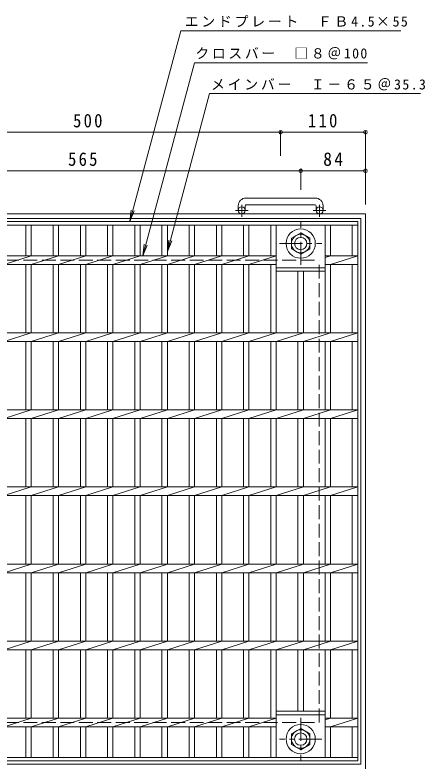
# Model space of a CAD drawing. Units: millimetres at full size, sheet at 1:6. Extents: x -1016 to 1058, y -823 to 787.
# Drawn here: x -477 to 55, y -186 to 787 of the extents above; entities that cross this region are included whole.
import ezdxf

# ---------------------------------------------------------------- set-up
doc = ezdxf.new("R2010")
doc.units = ezdxf.units.MM
doc.header["$LTSCALE"] = 6
doc.header["$PDMODE"] = 32
doc.header["$PDSIZE"] = 4.8
doc.linetypes.add('CHAIN1', pattern=[8, 5, -1, 1, -1])
doc.linetypes.add('DASHED3', pattern=[4, 3, -1])
for name, color, linetype, lineweight in [('E-1', 2, 'Continuous', 9), ('E-2', 3, 'Continuous', 9), ('E-4', 7, 'Continuous', 9), ('E-5', 7, 'Continuous', 9)]:
    doc.layers.add(name, color=color, linetype=linetype, lineweight=lineweight)
doc.styles.add('ＭＳ ゴシック', font='')
doc.styles.get('ＭＳ ゴシック').set_extended_font_data('MS Gothic')

msp = doc.modelspace()

# ---------------------------------------------------------------- linework, layer by layer
at = {"layer": 'E-1'}
for p, q in [((-87.288, 549.813), (-177.288, 549.813)), ((-187.288, 539.814), (-187.288, 533.714)), ((-178.288, 539.814), (-178.288, 533.714)), ((-177.288, 540.814), (-87.288, 540.814)), ((-86.288, 539.814), (-86.288, 533.714)), ((-77.288, 539.814), (-77.288, 533.714)), ((-742.288, 529.214), (-22.288, 529.214)), ((-22.288, -190.786), (-22.288, 529.214)), ((-736.288, 523.213), (-28.288, 523.213)), ((-28.288, 523.213), (-28.288, -184.786)), ((-736.288, -184.786), (-28.288, -184.786))]:
    msp.add_line(p, q, dxfattribs=at)
at = {"layer": 'E-1', "linetype": 'CHAIN1'}
for p, q in [((-182.788, 525.606), (-182.788, 541.204)), ((-81.788, 525.606), (-81.788, 541.204)), ((-174.625, 533.714), (-191.032, 533.714)), ((-73.625, 533.714), (-90.032, 533.714)), ((-106.288, 463.077), (-106.288, 518.351)), ((-133.924, 490.714), (-78.651, 490.714)), ((-106.288, -124.65), (-106.288, -179.923)), ((-78.651, -152.287), (-133.925, -152.287))]:
    msp.add_line(p, q, dxfattribs=at)
at = {"layer": 'E-1', "linetype": 'DASHED3'}
for p, q in [((-682.288, 469.214), (-82.288, 469.214)), ((-82.288, -130.787), (-82.288, 469.214)), ((-682.288, -130.787), (-82.288, -130.787))]:
    msp.add_line(p, q, dxfattribs=at)
at = {"layer": 'E-1'}
for points in [[(-94.288, 497.642), (-94.288, 483.785), (-106.288, 476.857), (-118.288, 483.785), (-118.288, 497.642), (-106.288, 504.57)], [(-118.288, -159.214), (-118.288, -145.358), (-106.288, -138.429), (-94.288, -145.358), (-94.288, -159.214), (-106.288, -166.143)]]:
    msp.add_lwpolyline(points, close=True, dxfattribs=at)
for centre, radius in [((-182.788, 533.714), 4.5), ((-81.788, 533.714), 4.5), ((-106.288, 490.714), 19), ((-106.288, 490.714), 12), ((-106.288, 490.714), 8), ((-106.288, -152.287), 19), ((-106.288, -152.287), 12), ((-106.288, -152.287), 8)]:
    msp.add_circle(centre, radius, dxfattribs=at)
for centre, radius, start, end in [((-177.288, 539.814), 10, 90, 180), ((-87.288, 539.814), 10, 0, 90), ((-177.288, 539.814), 1, 90, 180), ((-87.288, 539.814), 1, 0, 90)]:
    msp.add_arc(centre, radius, start, end, dxfattribs=at)
at = {"layer": 'E-2'}
for p, q in [((-732.288, 519.214), (-32.288, 519.214)), ((-32.288, -180.786), (-32.288, 519.214)), ((-732.288, 514.714), (-32.288, 514.714)), ((-462.987, 474.863), (-462.987, 514.714)), ((-455.987, 474.863), (-455.987, 514.714)), ((-427.587, 474.863), (-427.587, 514.714)), ((-420.587, 474.863), (-420.587, 514.714)), ((-392.287, 474.863), (-392.287, 514.714)), ((-385.287, 474.863), (-385.287, 514.714)), ((-356.988, 474.863), (-356.988, 514.714)), ((-349.988, 474.863), (-349.988, 514.714)), ((-321.688, 474.863), (-321.688, 514.714)), ((-314.688, 474.863), (-314.688, 514.714)), ((-286.387, 474.863), (-286.387, 514.714)), ((-279.388, 474.863), (-279.388, 514.714)), ((-251.088, 474.863), (-251.088, 514.714)), ((-244.088, 474.863), (-244.088, 514.714)), ((-215.688, 474.863), (-215.688, 514.714)), ((-208.688, 474.863), (-208.688, 514.714)), ((-180.388, 474.863), (-180.388, 514.714)), ((-173.388, 474.863), (-173.388, 514.714)), ((-145.088, 474.863), (-145.088, 514.714)), ((-138.088, 374.863), (-138.088, 514.714)), ((-74.488, 374.863), (-74.488, 514.714)), ((-67.488, 474.863), (-67.488, 514.714)), ((-39.288, 474.863), (-39.288, 514.714)), ((-639.487, 474.863), (-138.091, 474.863)), ((-491.288, 463.564), (-455.988, 474.864)), ((-455.988, 463.564), (-420.588, 474.864)), ((-420.589, 463.564), (-385.289, 474.864)), ((-385.289, 463.564), (-349.989, 474.864)), ((-349.989, 463.564), (-314.689, 474.864)), ((-314.689, 463.564), (-279.389, 474.864)), ((-279.389, 463.564), (-244.089, 474.864)), ((-244.089, 463.564), (-208.69, 474.864)), ((-208.69, 463.564), (-173.39, 474.864)), ((-173.39, 463.564), (-138.091, 474.863)), ((-74.488, 472.624), (-67.489, 474.864)), ((-74.488, 474.863), (-32.288, 474.863)), ((-67.488, 463.563), (-32.288, 474.863)), ((-639.487, 463.563), (-138.088, 463.563)), ((-462.987, 374.863), (-462.987, 463.563)), ((-455.987, 374.863), (-455.987, 463.563)), ((-427.587, 374.863), (-427.587, 463.563)), ((-420.587, 374.863), (-420.587, 463.563)), ((-392.287, 374.863), (-392.287, 463.563)), ((-385.287, 374.863), (-385.287, 463.563)), ((-356.988, 374.863), (-356.988, 463.563)), ((-349.988, 374.863), (-349.988, 463.563)), ((-321.688, 374.863), (-321.688, 463.563)), ((-314.688, 374.863), (-314.688, 463.563)), ((-286.387, 374.863), (-286.387, 463.563)), ((-279.388, 374.863), (-279.388, 463.563)), ((-251.088, 374.863), (-251.088, 463.563)), ((-244.088, 374.863), (-244.088, 463.563)), ((-215.688, 374.863), (-215.688, 463.563)), ((-208.688, 374.863), (-208.688, 463.563)), ((-180.388, 374.863), (-180.388, 463.563)), ((-173.388, 374.863), (-173.388, 463.563)), ((-145.088, 374.863), (-145.088, 463.563)), ((-74.488, 459.214), (-138.088, 459.214)), ((-74.488, 463.563), (-32.288, 463.563)), ((-67.488, 374.863), (-67.488, 463.563)), ((-39.288, 374.863), (-39.288, 463.563)), ((-138.092, 457.063), (-138.088, 457.065)), ((-74.488, 454.714), (-138.088, 454.714)), ((-109.788, 374.863), (-109.788, 454.714)), ((-102.788, 374.863), (-102.788, 454.714)), ((-732.288, 374.863), (-32.288, 374.863)), ((-491.288, 363.564), (-455.988, 374.864)), ((-455.988, 363.564), (-420.588, 374.864)), ((-420.589, 363.564), (-385.289, 374.864)), ((-385.289, 363.564), (-349.989, 374.864)), ((-349.989, 363.564), (-314.689, 374.864)), ((-314.689, 363.564), (-279.389, 374.864)), ((-279.389, 363.564), (-244.089, 374.864)), ((-244.089, 363.564), (-208.69, 374.864)), ((-208.69, 363.564), (-173.39, 374.864)), ((-173.39, 363.564), (-138.088, 374.864)), ((-138.089, 363.564), (-102.788, 374.864)), ((-102.79, 363.564), (-67.489, 374.864)), ((-67.488, 363.563), (-32.288, 374.863)), ((-732.288, 363.563), (-32.288, 363.563)), ((-462.987, 274.864), (-462.987, 363.563)), ((-455.987, 274.864), (-455.987, 363.563)), ((-427.587, 274.864), (-427.587, 363.563)), ((-420.587, 274.864), (-420.587, 363.563)), ((-392.287, 274.864), (-392.287, 363.563)), ((-385.287, 274.864), (-385.287, 363.563)), ((-356.988, 274.864), (-356.988, 363.563)), ((-349.988, 274.864), (-349.988, 363.563)), ((-321.688, 274.864), (-321.688, 363.563)), ((-314.688, 274.864), (-314.688, 363.563)), ((-286.387, 274.864), (-286.387, 363.563)), ((-279.388, 274.864), (-279.388, 363.563)), ((-251.088, 274.864), (-251.088, 363.563)), ((-244.088, 274.864), (-244.088, 363.563)), ((-215.688, 274.864), (-215.688, 363.563)), ((-208.688, 274.864), (-208.688, 363.563)), ((-180.388, 274.864), (-180.388, 363.563)), ((-173.388, 274.864), (-173.388, 363.563)), ((-145.088, 274.864), (-145.088, 363.563)), ((-138.088, 274.864), (-138.088, 363.563)), ((-109.788, 274.864), (-109.788, 363.563)), ((-102.788, 274.864), (-102.788, 363.563)), ((-74.488, 274.864), (-74.488, 363.563)), ((-67.488, 274.864), (-67.488, 363.563)), ((-39.288, 274.864), (-39.288, 363.563)), ((-732.288, 274.864), (-32.288, 274.864)), ((-491.288, 263.564), (-455.988, 274.864)), ((-455.988, 263.564), (-420.588, 274.864)), ((-420.589, 263.564), (-385.289, 274.864)), ((-385.289, 263.564), (-349.989, 274.864)), ((-349.989, 263.564), (-314.689, 274.864)), ((-314.689, 263.564), (-279.389, 274.864)), ((-279.389, 263.564), (-244.089, 274.864)), ((-244.089, 263.564), (-208.69, 274.864)), ((-208.69, 263.564), (-173.39, 274.864)), ((-173.39, 263.564), (-138.088, 274.864)), ((-138.089, 263.564), (-102.788, 274.864)), ((-102.79, 263.564), (-67.489, 274.864)), ((-67.484, 263.564), (-32.288, 274.864)), ((-732.288, 263.564), (-32.288, 263.564)), ((-462.987, 174.863), (-462.987, 263.564)), ((-455.987, 174.863), (-455.987, 263.564)), ((-427.587, 174.863), (-427.587, 263.564)), ((-420.587, 174.863), (-420.587, 263.564)), ((-392.287, 174.863), (-392.287, 263.564)), ((-385.287, 174.863), (-385.287, 263.564)), ((-356.988, 174.863), (-356.988, 263.564)), ((-349.988, 174.863), (-349.988, 263.564)), ((-321.688, 174.863), (-321.688, 263.564)), ((-314.688, 174.863), (-314.688, 263.564)), ((-286.387, 174.863), (-286.387, 263.564)), ((-279.388, 174.863), (-279.388, 263.564)), ((-251.088, 174.863), (-251.088, 263.564)), ((-244.088, 174.863), (-244.088, 263.564)), ((-215.688, 174.863), (-215.688, 263.564)), ((-208.688, 174.863), (-208.688, 263.564)), ((-180.388, 174.863), (-180.388, 263.564)), ((-173.388, 174.863), (-173.388, 263.564)), ((-145.088, 174.863), (-145.088, 263.564)), ((-138.088, 174.863), (-138.088, 263.564)), ((-109.788, 174.863), (-109.788, 263.564)), ((-102.788, 174.863), (-102.788, 263.564)), ((-74.488, 174.863), (-74.488, 263.564)), ((-67.488, 174.863), (-67.488, 263.564)), ((-39.288, 174.863), (-39.288, 263.564)), ((-732.288, 174.863), (-32.288, 174.863)), ((-491.288, 163.565), (-455.988, 174.864)), ((-455.988, 163.565), (-420.588, 174.864)), ((-420.589, 163.565), (-385.289, 174.864)), ((-385.289, 163.565), (-349.989, 174.864)), ((-349.989, 163.565), (-314.689, 174.864)), ((-314.689, 163.565), (-279.389, 174.864)), ((-279.389, 163.565), (-244.089, 174.864)), ((-244.089, 163.565), (-208.69, 174.864)), ((-208.69, 163.565), (-173.39, 174.864)), ((-173.39, 163.565), (-138.088, 174.864)), ((-138.089, 163.565), (-102.788, 174.864)), ((-102.79, 163.565), (-67.489, 174.864)), ((-67.488, 163.564), (-32.288, 174.863)), ((-732.288, 163.564), (-32.288, 163.564)), ((-462.987, 74.864), (-462.987, 163.564)), ((-455.987, 74.864), (-455.987, 163.564)), ((-427.587, 74.864), (-427.587, 163.564)), ((-420.587, 74.864), (-420.587, 163.564)), ((-392.287, 74.864), (-392.287, 163.564)), ((-385.287, 74.864), (-385.287, 163.564)), ((-356.988, 74.864), (-356.988, 163.564)), ((-349.988, 74.864), (-349.988, 163.564)), ((-321.688, 74.864), (-321.688, 163.564)), ((-314.688, 74.864), (-314.688, 163.564)), ((-286.387, 74.864), (-286.387, 163.564)), ((-279.388, 74.864), (-279.388, 163.564)), ((-251.088, 74.864), (-251.088, 163.564)), ((-244.088, 74.864), (-244.088, 163.564)), ((-215.688, 74.864), (-215.688, 163.564)), ((-208.688, 74.864), (-208.688, 163.564)), ((-180.388, 74.864), (-180.388, 163.564)), ((-173.388, 74.864), (-173.388, 163.564)), ((-145.088, 74.864), (-145.088, 163.564)), ((-138.088, 74.864), (-138.088, 163.564)), ((-109.788, 74.864), (-109.788, 163.564)), ((-102.788, 74.864), (-102.788, 163.564)), ((-74.488, 74.864), (-74.488, 163.564)), ((-67.488, 74.864), (-67.488, 163.564)), ((-39.288, 74.864), (-39.288, 163.564)), ((-732.288, 74.864), (-32.288, 74.864)), ((-491.288, 63.564), (-455.988, 74.864)), ((-455.988, 63.564), (-420.588, 74.864)), ((-420.589, 63.564), (-385.289, 74.864)), ((-385.289, 63.564), (-349.989, 74.864)), ((-349.989, 63.564), (-314.689, 74.864)), ((-314.689, 63.564), (-279.389, 74.864)), ((-279.389, 63.564), (-244.089, 74.864)), ((-244.089, 63.564), (-208.69, 74.864)), ((-208.69, 63.564), (-173.39, 74.864)), ((-173.39, 63.564), (-138.088, 74.864)), ((-138.089, 63.564), (-102.788, 74.864)), ((-102.79, 63.564), (-67.489, 74.864)), ((-67.488, 63.563), (-32.288, 74.863)), ((-732.288, 63.563), (-32.288, 63.563)), ((-462.987, -25.136), (-462.987, 63.563)), ((-455.987, -25.136), (-455.987, 63.563)), ((-427.587, -25.136), (-427.587, 63.563)), ((-420.587, -25.136), (-420.587, 63.563)), ((-392.287, -25.136), (-392.287, 63.563)), ((-385.287, -25.136), (-385.287, 63.563)), ((-356.988, -25.136), (-356.988, 63.563)), ((-349.988, -25.136), (-349.988, 63.563)), ((-321.688, -25.136), (-321.688, 63.563)), ((-314.688, -25.136), (-314.688, 63.563)), ((-286.387, -25.136), (-286.387, 63.563)), ((-279.388, -25.136), (-279.388, 63.563)), ((-251.088, -25.136), (-251.088, 63.563)), ((-244.088, -25.136), (-244.088, 63.563)), ((-215.688, -25.136), (-215.688, 63.563)), ((-208.688, -25.136), (-208.688, 63.563)), ((-180.388, -25.136), (-180.388, 63.563)), ((-173.388, -25.136), (-173.388, 63.563)), ((-145.088, -25.136), (-145.088, 63.563)), ((-138.088, -25.136), (-138.088, 63.563)), ((-109.788, -25.136), (-109.788, 63.563)), ((-102.788, -25.136), (-102.788, 63.563)), ((-74.488, -25.136), (-74.488, 63.563)), ((-67.488, -25.136), (-67.488, 63.563)), ((-39.288, -25.136), (-39.288, 63.563)), ((-732.288, -25.136), (-32.288, -25.136)), ((-491.288, -36.435), (-455.988, -25.136)), ((-455.988, -36.435), (-420.588, -25.136)), ((-420.589, -36.435), (-385.289, -25.136)), ((-385.289, -36.435), (-349.989, -25.136)), ((-349.989, -36.435), (-314.689, -25.136)), ((-314.689, -36.435), (-279.389, -25.136)), ((-279.389, -36.435), (-244.089, -25.136)), ((-244.089, -36.435), (-208.69, -25.136)), ((-208.69, -36.435), (-173.39, -25.136)), ((-173.39, -36.435), (-138.088, -25.136)), ((-138.089, -36.435), (-102.788, -25.136)), ((-102.79, -36.435), (-67.489, -25.136)), ((-67.488, -36.436), (-32.288, -25.137)), ((-732.288, -36.436), (-32.288, -36.436)), ((-462.987, -125.136), (-462.987, -36.436)), ((-455.987, -125.136), (-455.987, -36.436)), ((-427.587, -125.136), (-427.587, -36.436)), ((-420.587, -125.136), (-420.587, -36.436)), ((-392.287, -125.136), (-392.287, -36.436)), ((-385.287, -125.136), (-385.287, -36.436)), ((-356.988, -125.136), (-356.988, -36.436)), ((-349.988, -125.136), (-349.988, -36.436)), ((-321.688, -125.136), (-321.688, -36.436)), ((-314.688, -125.136), (-314.688, -36.436)), ((-286.387, -125.136), (-286.387, -36.436)), ((-279.388, -125.136), (-279.388, -36.436)), ((-251.088, -125.136), (-251.088, -36.436)), ((-244.088, -125.136), (-244.088, -36.436)), ((-215.688, -125.136), (-215.688, -36.436)), ((-208.688, -125.136), (-208.688, -36.436)), ((-180.388, -125.136), (-180.388, -36.436)), ((-173.388, -125.136), (-173.388, -36.436)), ((-145.088, -125.136), (-145.088, -36.436)), ((-138.088, -176.286), (-138.088, -36.436)), ((-109.788, -116.286), (-109.788, -36.436)), ((-102.788, -116.286), (-102.788, -36.436)), ((-74.488, -176.286), (-74.488, -36.436)), ((-67.488, -125.136), (-67.488, -36.436)), ((-39.288, -125.136), (-39.288, -36.436)), ((-74.488, -116.286), (-138.088, -116.286)), ((-639.487, -125.136), (-138.09, -125.136)), ((-491.288, -136.436), (-455.988, -125.136)), ((-455.988, -136.436), (-420.588, -125.136)), ((-420.589, -136.436), (-385.289, -125.136)), ((-385.289, -136.436), (-349.989, -125.136)), ((-349.989, -136.436), (-314.689, -125.136)), ((-314.689, -136.436), (-279.389, -125.136)), ((-279.389, -136.436), (-244.089, -125.136)), ((-244.089, -136.436), (-208.69, -125.136)), ((-208.69, -136.436), (-173.39, -125.136)), ((-173.39, -136.436), (-138.09, -125.136)), ((-74.488, -120.786), (-138.088, -120.786)), ((-74.488, -127.376), (-67.489, -125.136)), ((-74.488, -125.136), (-32.288, -125.136)), ((-67.488, -136.437), (-32.288, -125.137)), ((-639.487, -136.437), (-138.088, -136.437)), ((-462.987, -176.286), (-462.987, -136.437)), ((-455.987, -176.286), (-455.987, -136.437)), ((-427.587, -176.286), (-427.587, -136.437)), ((-420.587, -176.286), (-420.587, -136.437)), ((-392.287, -176.286), (-392.287, -136.437)), ((-385.287, -176.286), (-385.287, -136.437)), ((-356.988, -176.286), (-356.988, -136.437)), ((-349.988, -176.286), (-349.988, -136.437)), ((-321.688, -176.286), (-321.688, -136.437)), ((-314.688, -176.286), (-314.688, -136.437)), ((-286.387, -176.286), (-286.387, -136.437)), ((-279.388, -176.286), (-279.388, -136.437)), ((-251.088, -176.286), (-251.088, -136.437)), ((-244.088, -176.286), (-244.088, -136.437)), ((-215.688, -176.286), (-215.688, -136.437)), ((-208.688, -176.286), (-208.688, -136.437)), ((-180.388, -176.286), (-180.388, -136.437)), ((-173.388, -176.286), (-173.388, -136.437)), ((-145.088, -176.286), (-145.088, -136.437)), ((-138.092, -136.437), (-138.088, -136.435)), ((-74.488, -136.437), (-32.288, -136.437)), ((-67.488, -176.286), (-67.488, -136.437)), ((-39.288, -176.286), (-39.288, -136.437)), ((-32.288, -176.286), (-732.288, -176.286)), ((-32.288, -180.786), (-732.288, -180.786))]:
    msp.add_line(p, q, dxfattribs=at)
at = {"layer": 'E-4'}
for p, q in [((-632.288, 635.245), (-132.288, 635.245)), ((-132.288, 637.045), (-132.288, 604.434)), ((-132.288, 635.245), (-22.288, 635.245)), ((-22.288, 637.045), (-22.288, 541.214)), ((-671.287, 585.276), (-106.288, 585.276)), ((-106.288, 587.076), (-106.288, 560.389)), ((-106.288, 585.276), (-22.288, 585.276))]:
    msp.add_line(p, q, dxfattribs=at)
for p in [(-132.288, 635.245), (-22.288, 635.245), (-106.288, 585.276), (-22.288, 585.276)]:
    msp.add_point(p, dxfattribs=at)
at = {"layer": 'E-5'}
for p, q in [((-328.18, 519.214), (-261.888, 766.617)), ((23.572, 766.617), (-261.888, 766.617)), ((-311.231, 474.863), (-244.164, 725.161)), ((-19.32, 725.161), (-244.164, 725.161)), ((-279.388, 480.463), (-224.511, 685.265)), ((49.394, 685.265), (-224.511, 685.265)), ((-328.18, 519.214), (-326.222, 534.085)), ((-328.18, 519.214), (-322.44, 533.072)), ((-311.231, 474.863), (-309.273, 489.735)), ((-311.231, 474.863), (-305.491, 488.721)), ((-279.388, 480.463), (-277.43, 495.335)), ((-279.388, 480.463), (-273.647, 494.322))]:
    msp.add_line(p, q, dxfattribs=at)

# ---------------------------------------------------------------- texts
at = {"layer": 'E-4', "color": 2, "char_height": 17.6, "attachment_point": 7, "style": 'ＭＳ ゴシック'}
for s, insert in [('\\T1.27;\\W0.9;500', (-401.788, 641.245)), ('\\T1.27;\\W0.9;110', (-96.788, 641.245)), ('\\T1.27;\\W0.9;565', (-408.288, 591.276)), ('\\T1.27;\\W0.95;84', (-77.038, 591.276))]:
    msp.add_mtext(s, dxfattribs=dict(at, insert=insert))
at = {"layer": 'E-5', "char_height": 13.2, "attachment_point": 7, "style": 'ＭＳ ゴシック'}
for s, insert in [('\\T1.2;エンドプレート\u3000ＦＢ4.5×55', (-256.888, 771.617)), ('\\T1.19;クロスバー\u3000□８＠100', (-242.997, 729.72)), ('\\T1.2;メインバー\u3000Ｉ－６５＠35.3', (-222.715, 689.463))]:
    msp.add_mtext(s, dxfattribs=dict(at, insert=insert))

doc.saveas('drawing.dxf')
